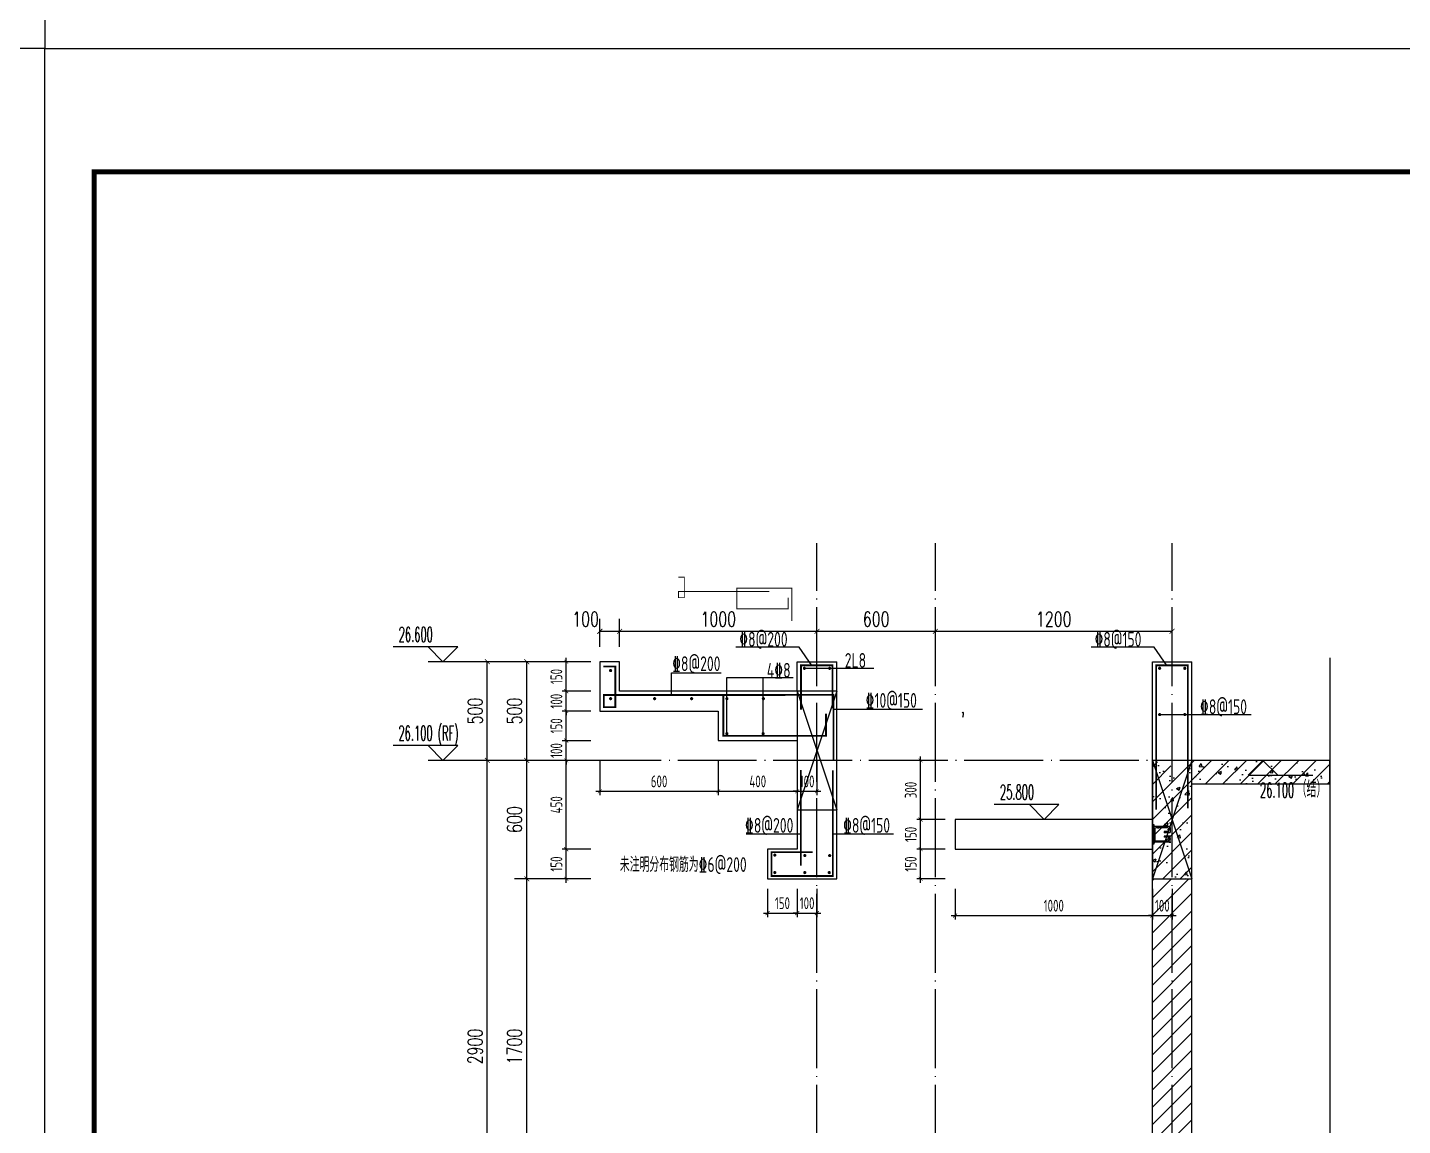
# Model space of a CAD drawing. Extents: x -668857 to 154266, y -275694 to 291306.
# Drawn here: x 22970 to 29937, y 161749 to 167313 of the extents above; entities that cross this region are included whole.
import ezdxf

# ---------------------------------------------------------------- set-up
doc = ezdxf.new("R2010")
doc.units = 0
doc.header["$LTSCALE"] = 1000
doc.linetypes.add('DOTE', pattern=[2.42, 2, -0.2, 0.02, -0.2])
doc.layers.get('0').update_dxf_attribs({"linetype": 'CONTINUOUS'})
doc.layers.get('DEFPOINTS').update_dxf_attribs({"linetype": 'CONTINUOUS'})
for name, color, linetype in [('DIM', 2, 'CONTINUOUS'), ('DIM_ELEV', 3, 'CONTINUOUS'), ('DIM_SYMB', 3, 'CONTINUOUS'), ('PUB_DIM', 3, 'CONTINUOUS'), ('PUB_TEXT', 2, 'CONTINUOUS'), ('REIN', 6, 'CONTINUOUS'), ('S-大样-砼线', 7, 'CONTINUOUS'), ('S-引出线', 40, 'CONTINUOUS'), ('TEXT', 2, 'CONTINUOUS'), ('WALL', 5, 'CONTINUOUS'), ('yichutu', 7, 'CONTINUOUS'), ('栏杆', 95, 'CONTINUOUS'), ('配箍校核', 34, 'CONTINUOUS')]:
    doc.layers.add(name, color=color, linetype=linetype)
for name, color, linetype, lineweight in [('DOTE', 19, 'DOTE', 9), ('PUB_HATCH', 8, 'CONTINUOUS', 9), ('图框', 9, 'CONTINUOUS', 18), ('立面-普通轮廓', 7, 'CONTINUOUS', 18)]:
    doc.layers.add(name, color=color, linetype=linetype, lineweight=lineweight)
doc.styles.add('_TCH_DIM', font='SIMPLEX.shx', dxfattribs={"width": 0.7, "bigfont": 'GBCBIG.shx'})
doc.styles.add('_TCH_DIM_T3', font='SIMPLEX', dxfattribs={"width": 0.705882, "bigfont": 'GBCBIG'})
doc.styles.add('DIM_FONT_T3', font='SIMPLEX', dxfattribs={"width": 0.705882, "bigfont": 'GBCBIG'})
doc.styles.add('TSSD_DIMENSION', font='Tssdeng.shx', dxfattribs={"width": 0.7, "bigfont": 'tssdchn.shx'})
doc.styles.add('TSSD_REIN', font='tssdeng.shx', dxfattribs={"width": 0.7, "height": 300, "bigfont": 'tssdchn.shx'})
doc.styles.add('w', font='tssdeng.shx', dxfattribs={"width": 0.8, "bigfont": 'tssdchn.shx'})
doc.dimstyles.new('_TCH_ARCH&&25', dxfattribs={"dimtxt": 74.375, "dimasz": 25, "dimexe": 62.5, "dimexo": 75, "dimgap": 25, "dimtad": 1, "dimdec": 0, "dimzin": 0, "dimdsep": 46, "dimtxsty": '_TCH_DIM_T3', "dimblk": 'ARCHTICK', "dimcen": 0.09, "dimclrt": 7, "dimazin": 0, "dimtfac": 1, "dimtdec": 0, "dimtix": 1, "dimtmove": 2, "dimatfit": 3, "dimldrblk": 'ARCHTICK', "dimfxl": 0, "dimtolj": 1, "dimtzin": 0, "dimarcsym": 0})
doc.dimstyles.new('TSSD_20_20', dxfattribs={"dimtxt": 60, "dimasz": 20, "dimexe": 20, "dimexo": 50, "dimgap": 20, "dimtad": 1, "dimdec": 0, "dimzin": 0, "dimdsep": 46, "dimtxsty": 'TSSD_DIMENSION', "dimblk": 'ARCHTICK', "dimblk1": 'ARCHTICK', "dimblk2": 'ARCHTICK', "dimcen": 0, "dimdle": 20, "dimclrt": 7, "dimadec": 0, "dimazin": 0, "dimtfac": 1, "dimtdec": 0, "dimtix": 1, "dimtmove": 2, "dimatfit": 3, "dimfxl": 0, "dimtolj": 1, "dimtzin": 0, "dimarcsym": 0})
pattern_1 = [(45, (-562273.49, 314642.066), (-44.194174, 44.194174), []), (50, (-562273.49, 314642.07), (179.315046, -15.688034), [18.75, -206.25]), (355, (-562273.49, 314642.07), (-34.687833, 188.048033), [15, -165]), (100.4514, (-562258.55, 314640.76), (144.627345, 172.359886), [15.93505, -175.28553]), (46.1842, (-562273.49, 314692.07), (266.81026, -41.37975), [28.125, -309.375]), (96.6356, (-562251.25, 314688.62), (233.66568, 243.52947), [23.90257, -262.92825]), (351.1842, (-562273.5, 314692.07), (233.66549, 243.52965), [22.5, -247.5]), (21, (-562248.49, 314679.57), (149.226763, -100.654723), [18.75, -206.25]), (326, (-562248.49, 314679.57), (60.828833, 181.28751), [15, -165]), (71.4514, (-562236.05, 314671.18), (210.055657, 80.632624), [15.93505, -175.28553]), (37.5, (-562273.49, 314642.066), (3.039964, 83.2234635), [0, -163, 0, -167.5, 0, -165.625]), (7.5, (-562273.49, 314642.07), (65.767384, 98.602928), [0, -95.5, 0, -159.25, 0, -63.125]), (327.5, (-562329.24, 314642.066), (133.455609, -5.638718), [0, -62.5, 0, -195, 0, -258.75]), (317.5, (-562354.24, 314642.07), (145.796542, 25.026246), [0, -81.25, 0, -129.5, 0, -183.75])]

# ---------------------------------------------------------------- blocks, each defined once
blk = doc.blocks.new('GFDDDDRG')
at = {"layer": '图框'}
blk.add_lwpolyline([(923310, -107437), (923310, -159999), (893610, -159999), (893610, -107437)], close=True, dxfattribs=at)
blk.add_lwpolyline([(923310, -107437), (923310, -159999), (893610, -159999), (893610, -107437)], close=True, dxfattribs=at)
at = {"layer": '图框', "const_width": 50}
blk.add_lwpolyline([(894110, -159499), (922810, -159499), (922810, -108687), (894110, -108687)], close=True, dxfattribs=at)
blk = doc.blocks.new('yct-1051-594-26275-14850-25-1002.0')
at = {"layer": 'yichutu', "color": 7}
blk.add_lwpolyline([(0, 0), (0, 14850), (26275, 14850), (26275, 0)], close=True, dxfattribs=at)
blk = doc.blocks.new('A$C657A2A31')
at = {"layer": '栏杆', "color": 5}
for p, q in [((0, 0), (6.4, 0)), ((0, -100.3), (0, 0)), ((6.4, 0), (6.4, -100.3)), ((84.4, -10), (12.4, -10)), ((12.4, -22.3), (12.4, -78)), ((77.4, -16.3), (18.4, -16.3)), ((59.6, -35.7), (59.6, -41.7)), ((80.4, -35.7), (59.6, -35.7)), ((87.4, -41.7), (59.6, -41.7)), ((59.6, -58.6), (59.6, -64.6)), ((87.4, -58.6), (59.6, -58.6)), ((80.4, -64.6), (59.6, -64.6)), ((83.4, -32.7), (83.4, -22.3)), ((83.4, -67.6), (83.4, -78)), ((90.4, -16), (90.4, -38.7)), ((90.4, -84.3), (90.4, -61.6)), ((6.4, -100.3), (0, -100.3)), ((84.4, -90.3), (12.4, -90.3)), ((77.4, -84), (18.4, -84))]:
    blk.add_line(p, q, dxfattribs=at)
for centre, radius, start, end in [((12.4, -16), 6, 90, 180), ((18.4, -22.3), 6, 90, 180), ((77.4, -22.3), 6, 0, 90), ((80.4, -32.7), 3, 270, 0), ((80.4, -67.6), 3, 0, 90), ((84.4, -16), 6, 0, 90), ((87.4, -38.7), 3, 270, 0), ((87.4, -61.6), 3, 0, 90), ((12.4, -84.3), 6, 180, 270), ((18.4, -78), 6, 180, 270), ((77.4, -78), 6, 270, 0), ((84.4, -84.3), 6, 270, 0)]:
    blk.add_arc(centre, radius, start, end, dxfattribs=at)
blk = doc.blocks.new('_ArchTick')
at = {"color": 0, "linetype": 'ByBlock', "const_width": 0.15}
blk.add_lwpolyline([(-0.5, -0.5), (0.5, 0.5)], dxfattribs=at)
blk = doc.blocks.new('*D2541')
at = {"layer": 'DEFPOINTS', "color": 0}
for p in [(27669.8, 162999), (28669.8, 162999), (28669.8, 162812.8)]:
    blk.add_point(p, dxfattribs=at)
at = {"layer": 'DIM', "color": 0, "lineweight": -2}
for p, q in [((27669.8, 162949), (27669.8, 162792.8)), ((28669.8, 162949), (28669.8, 162792.8)), ((27649.8, 162812.8), (28689.8, 162812.8))]:
    blk.add_line(p, q, dxfattribs=at)
at = {"layer": 'DIM', "color": 0, "lineweight": -2, "xscale": 20, "yscale": 20, "zscale": 20}
for p, rotation in [((27669.8, 162812.8), 180.0002551306389), ((28669.8, 162812.8), 0.0002551306388949796)]:
    blk.add_blockref('_ArchTick', p, dxfattribs=dict(at, rotation=rotation))
at = {"layer": 'DIM', "color": 7, "insert": (28169.8, 162862.8), "char_height": 60, "attachment_point": 5, "rotation": 0.00026, "style": 'TSSD_DIMENSION'}
blk.add_mtext('\\A1;1000', dxfattribs=at)
blk = doc.blocks.new('*D2542')
at = {"layer": 'DEFPOINTS', "color": 0}
for p in [(28669.8, 162999), (28769.8, 162999), (28769.8, 162812.8)]:
    blk.add_point(p, dxfattribs=at)
at = {"layer": 'DIM', "color": 0, "lineweight": -2}
for p, q in [((28669.8, 162949), (28669.8, 162792.8)), ((28769.8, 162949), (28769.8, 162792.8)), ((28669.8, 162812.8), (28649.8, 162812.8)), ((28669.8, 162812.8), (28769.8, 162812.8)), ((28769.8, 162812.8), (28789.8, 162812.8))]:
    blk.add_line(p, q, dxfattribs=at)
at = {"layer": 'DIM', "color": 0, "lineweight": -2, "xscale": 20, "yscale": 20, "zscale": 20}
for p, rotation in [((28669.8, 162812.8), 0.0002551306442111212), ((28769.8, 162812.8), 180.0002551306441)]:
    blk.add_blockref('_ArchTick', p, dxfattribs=dict(at, rotation=rotation))
at = {"layer": 'DIM', "color": 7, "insert": (28719.8, 162862.8), "char_height": 60, "attachment_point": 5, "rotation": 0.00026, "style": 'TSSD_DIMENSION'}
blk.add_mtext('\\A1;100', dxfattribs=at)
blk = doc.blocks.new('*D2543')
at = {"layer": 'DEFPOINTS', "color": 0}
for p in [(27495.2, 163599), (27669.8, 163599), (27669.8, 163299)]:
    blk.add_point(p, dxfattribs=at)
at = {"layer": 'DIM', "color": 0, "lineweight": -2}
for p, q in [((27619.8, 163599), (27475.2, 163599)), ((27495.2, 163279), (27495.2, 163619)), ((27619.8, 163299), (27475.2, 163299))]:
    blk.add_line(p, q, dxfattribs=at)
at = {"layer": 'DIM', "color": 0, "lineweight": -2, "xscale": 20, "yscale": 20, "zscale": 20}
for p, rotation in [((27495.2, 163599), 90), ((27495.2, 163299), 270)]:
    blk.add_blockref('_ArchTick', p, dxfattribs=dict(at, rotation=rotation))
at = {"layer": 'DIM', "color": 7, "insert": (27445.2, 163449), "char_height": 60, "attachment_point": 5, "rotation": 90, "style": 'TSSD_DIMENSION'}
blk.add_mtext('\\A1;300', dxfattribs=at)
blk = doc.blocks.new('*D2544')
at = {"layer": 'DEFPOINTS', "color": 0}
for p in [(27495.2, 163299), (27669.8, 163299), (27669.8, 163149)]:
    blk.add_point(p, dxfattribs=at)
at = {"layer": 'DIM', "color": 0, "lineweight": -2}
for p, q in [((27495.2, 163129), (27495.2, 163319)), ((27619.8, 163299), (27475.2, 163299)), ((27619.8, 163149), (27475.2, 163149))]:
    blk.add_line(p, q, dxfattribs=at)
at = {"layer": 'DIM', "color": 0, "lineweight": -2, "xscale": 20, "yscale": 20, "zscale": 20}
for p, rotation in [((27495.2, 163299), 90), ((27495.2, 163149), 270)]:
    blk.add_blockref('_ArchTick', p, dxfattribs=dict(at, rotation=rotation))
at = {"layer": 'DIM', "color": 7, "insert": (27445.2, 163224), "char_height": 60, "attachment_point": 5, "rotation": 90, "style": 'TSSD_DIMENSION'}
blk.add_mtext('\\A1;150', dxfattribs=at)
blk = doc.blocks.new('*D2545')
at = {"layer": 'DEFPOINTS', "color": 0}
for p in [(27495.2, 163149), (27669.8, 163149), (27669.8, 162999)]:
    blk.add_point(p, dxfattribs=at)
at = {"layer": 'DIM', "color": 0, "lineweight": -2}
for p, q in [((27619.8, 163149), (27475.2, 163149)), ((27495.2, 162979), (27495.2, 163169)), ((27619.8, 162999), (27475.2, 162999))]:
    blk.add_line(p, q, dxfattribs=at)
at = {"layer": 'DIM', "color": 0, "lineweight": -2, "xscale": 20, "yscale": 20, "zscale": 20}
for p, rotation in [((27495.2, 163149), 90), ((27495.2, 162999), 270)]:
    blk.add_blockref('_ArchTick', p, dxfattribs=dict(at, rotation=rotation))
at = {"layer": 'DIM', "color": 7, "insert": (27445.2, 163074), "char_height": 60, "attachment_point": 5, "rotation": 90, "style": 'TSSD_DIMENSION'}
blk.add_mtext('\\A1;150', dxfattribs=at)
blk = doc.blocks.new('*D2549')
at = {"layer": 'DEFPOINTS', "color": 0}
for p in [(26719.8, 162999), (26869.8, 162999), (26869.8, 162825.3)]:
    blk.add_point(p, dxfattribs=at)
at = {"layer": 'DIM', "color": 0, "lineweight": -2}
for p, q in [((26719.8, 162949), (26719.8, 162805.3)), ((26869.8, 162949), (26869.8, 162805.3)), ((26699.8, 162825.3), (26889.8, 162825.3))]:
    blk.add_line(p, q, dxfattribs=at)
at = {"layer": 'DIM', "color": 0, "lineweight": -2, "xscale": 20, "yscale": 20, "zscale": 20, "rotation": 180}
blk.add_blockref('_ArchTick', (26719.8, 162825.3), dxfattribs=at)
at = {"layer": 'DIM', "color": 0, "lineweight": -2, "xscale": 20, "yscale": 20, "zscale": 20}
blk.add_blockref('_ArchTick', (26869.8, 162825.3), dxfattribs=at)
at = {"layer": 'DIM', "color": 7, "insert": (26794.8, 162875.3), "char_height": 60, "attachment_point": 5, "style": 'TSSD_DIMENSION'}
blk.add_mtext('\\A1;150', dxfattribs=at)
blk = doc.blocks.new('*D2550')
at = {"layer": 'DEFPOINTS', "color": 0}
for p in [(26869.8, 162999), (26969.8, 162999), (26969.8, 162825.3)]:
    blk.add_point(p, dxfattribs=at)
at = {"layer": 'DIM', "color": 0, "lineweight": -2}
for p, q in [((26869.8, 162949), (26869.8, 162805.3)), ((26969.8, 162949), (26969.8, 162805.3)), ((26869.8, 162825.3), (26849.8, 162825.3)), ((26869.8, 162825.3), (26969.8, 162825.3)), ((26969.8, 162825.3), (26989.8, 162825.3))]:
    blk.add_line(p, q, dxfattribs=at)
at = {"layer": 'DIM', "color": 0, "lineweight": -2, "xscale": 20, "yscale": 20, "zscale": 20}
blk.add_blockref('_ArchTick', (26869.8, 162825.3), dxfattribs=at)
at = {"layer": 'DIM', "color": 0, "lineweight": -2, "xscale": 20, "yscale": 20, "zscale": 20, "rotation": 180}
blk.add_blockref('_ArchTick', (26969.8, 162825.3), dxfattribs=at)
at = {"layer": 'DIM', "color": 7, "insert": (26919.8, 162875.3), "char_height": 60, "attachment_point": 5, "style": 'TSSD_DIMENSION'}
blk.add_mtext('\\A1;100', dxfattribs=at)
blk = doc.blocks.new('*D2551')
at = {"layer": 'DEFPOINTS', "color": 0}
for p in [(25969.8, 164253.2), (25869.8, 164099), (25969.8, 164099)]:
    blk.add_point(p, dxfattribs=at)
at = {"layer": 'PUB_DIM', "color": 0, "lineweight": -2}
for p, q in [((25869.8, 164174), (25869.8, 164315.7)), ((25969.8, 164174), (25969.8, 164315.7)), ((25869.8, 164253.2), (25969.8, 164253.2))]:
    blk.add_line(p, q, dxfattribs=at)
at = {"layer": 'PUB_DIM', "color": 0, "lineweight": -2, "xscale": 25, "yscale": 25, "zscale": 25, "rotation": 180}
blk.add_blockref('_ArchTick', (25869.8, 164253.2), dxfattribs=at)
at = {"layer": 'PUB_DIM', "color": 0, "lineweight": -2, "xscale": 25, "yscale": 25, "zscale": 25}
blk.add_blockref('_ArchTick', (25969.8, 164253.2), dxfattribs=at)
at = {"layer": 'PUB_DIM', "color": 7, "insert": (25797.4, 164315.4), "char_height": 74.38, "attachment_point": 5, "style": '_TCH_DIM_T3'}
blk.add_mtext('\\A1;100', dxfattribs=at)
blk = doc.blocks.new('*D2552')
at = {"layer": 'DEFPOINTS', "color": 0}
for p in [(26969.8, 164253.2), (25969.8, 164099), (26969.8, 164099)]:
    blk.add_point(p, dxfattribs=at)
at = {"layer": 'PUB_DIM', "color": 0, "lineweight": -2}
for p, q in [((25969.8, 164174), (25969.8, 164315.7)), ((26969.8, 164174), (26969.8, 164315.7)), ((25969.8, 164253.2), (26969.8, 164253.2))]:
    blk.add_line(p, q, dxfattribs=at)
at = {"layer": 'PUB_DIM', "color": 0, "lineweight": -2, "xscale": 25, "yscale": 25, "zscale": 25, "rotation": 180}
blk.add_blockref('_ArchTick', (25969.8, 164253.2), dxfattribs=at)
at = {"layer": 'PUB_DIM', "color": 0, "lineweight": -2, "xscale": 25, "yscale": 25, "zscale": 25}
blk.add_blockref('_ArchTick', (26969.8, 164253.2), dxfattribs=at)
at = {"layer": 'PUB_DIM', "color": 7, "insert": (26469.8, 164315.4), "char_height": 74.38, "attachment_point": 5, "style": '_TCH_DIM_T3'}
blk.add_mtext('\\A1;1000', dxfattribs=at)
blk = doc.blocks.new('*D2553')
at = {"layer": 'DEFPOINTS', "color": 0}
for p in [(27569.8, 164253.2), (26969.8, 164099), (27569.8, 164099)]:
    blk.add_point(p, dxfattribs=at)
at = {"layer": 'PUB_DIM', "color": 0, "lineweight": -2}
for p, q in [((26969.8, 164174), (26969.8, 164315.7)), ((27569.8, 164174), (27569.8, 164315.7)), ((26969.8, 164253.2), (27569.8, 164253.2))]:
    blk.add_line(p, q, dxfattribs=at)
at = {"layer": 'PUB_DIM', "color": 0, "lineweight": -2, "xscale": 25, "yscale": 25, "zscale": 25, "rotation": 180}
blk.add_blockref('_ArchTick', (26969.8, 164253.2), dxfattribs=at)
at = {"layer": 'PUB_DIM', "color": 0, "lineweight": -2, "xscale": 25, "yscale": 25, "zscale": 25}
blk.add_blockref('_ArchTick', (27569.8, 164253.2), dxfattribs=at)
at = {"layer": 'PUB_DIM', "color": 7, "insert": (27269.8, 164315.4), "char_height": 74.38, "attachment_point": 5, "style": '_TCH_DIM_T3'}
blk.add_mtext('\\A1;600', dxfattribs=at)
blk = doc.blocks.new('*D2554')
at = {"layer": 'DEFPOINTS', "color": 0}
for p in [(28769.8, 164253.2), (27569.8, 164099), (28769.8, 164099)]:
    blk.add_point(p, dxfattribs=at)
at = {"layer": 'PUB_DIM', "color": 0, "lineweight": -2}
for p, q in [((27569.8, 164174), (27569.8, 164315.7)), ((28769.8, 164174), (28769.8, 164315.7)), ((27569.8, 164253.2), (28769.8, 164253.2))]:
    blk.add_line(p, q, dxfattribs=at)
at = {"layer": 'PUB_DIM', "color": 0, "lineweight": -2, "xscale": 25, "yscale": 25, "zscale": 25, "rotation": 180}
blk.add_blockref('_ArchTick', (27569.8, 164253.2), dxfattribs=at)
at = {"layer": 'PUB_DIM', "color": 0, "lineweight": -2, "xscale": 25, "yscale": 25, "zscale": 25}
blk.add_blockref('_ArchTick', (28769.8, 164253.2), dxfattribs=at)
at = {"layer": 'PUB_DIM', "color": 7, "insert": (28169.8, 164315.4), "char_height": 74.38, "attachment_point": 5, "style": '_TCH_DIM_T3'}
blk.add_mtext('\\A1;1200', dxfattribs=at)
blk = doc.blocks.new('*D2555')
at = {"layer": 'DEFPOINTS', "color": 0}
for p in [(25869.8, 163649), (26469.8, 163649), (26469.8, 163442.6)]:
    blk.add_point(p, dxfattribs=at)
at = {"layer": 'DIM', "color": 0, "lineweight": -2}
for p, q in [((25869.8, 163599), (25869.8, 163422.6)), ((26469.8, 163599), (26469.8, 163422.6)), ((25849.8, 163442.6), (26489.8, 163442.6))]:
    blk.add_line(p, q, dxfattribs=at)
at = {"layer": 'DIM', "color": 0, "lineweight": -2, "xscale": 20, "yscale": 20, "zscale": 20, "rotation": 180}
blk.add_blockref('_ArchTick', (25869.8, 163442.6), dxfattribs=at)
at = {"layer": 'DIM', "color": 0, "lineweight": -2, "xscale": 20, "yscale": 20, "zscale": 20}
blk.add_blockref('_ArchTick', (26469.8, 163442.6), dxfattribs=at)
at = {"layer": 'DIM', "color": 7, "insert": (26169.8, 163492.6), "char_height": 60, "attachment_point": 5, "style": 'TSSD_DIMENSION'}
blk.add_mtext('\\A1;600', dxfattribs=at)
blk = doc.blocks.new('*D2556')
at = {"layer": 'DEFPOINTS', "color": 0}
for p in [(26469.8, 163649), (26869.8, 163649), (26869.8, 163442.6)]:
    blk.add_point(p, dxfattribs=at)
at = {"layer": 'DIM', "color": 0, "lineweight": -2}
for p, q in [((26469.8, 163599), (26469.8, 163422.6)), ((26869.8, 163599), (26869.8, 163422.6)), ((26449.8, 163442.6), (26889.8, 163442.6))]:
    blk.add_line(p, q, dxfattribs=at)
at = {"layer": 'DIM', "color": 0, "lineweight": -2, "xscale": 20, "yscale": 20, "zscale": 20, "rotation": 180}
blk.add_blockref('_ArchTick', (26469.8, 163442.6), dxfattribs=at)
at = {"layer": 'DIM', "color": 0, "lineweight": -2, "xscale": 20, "yscale": 20, "zscale": 20}
blk.add_blockref('_ArchTick', (26869.8, 163442.6), dxfattribs=at)
at = {"layer": 'DIM', "color": 7, "insert": (26669.8, 163492.6), "char_height": 60, "attachment_point": 5, "style": 'TSSD_DIMENSION'}
blk.add_mtext('\\A1;400', dxfattribs=at)
blk = doc.blocks.new('*D2557')
at = {"layer": 'DEFPOINTS', "color": 0}
for p in [(26869.8, 163649), (26969.8, 163649), (26969.8, 163442.6)]:
    blk.add_point(p, dxfattribs=at)
at = {"layer": 'DIM', "color": 0, "lineweight": -2}
for p, q in [((26869.8, 163599), (26869.8, 163422.6)), ((26969.8, 163599), (26969.8, 163422.6)), ((26869.8, 163442.6), (26849.8, 163442.6)), ((26869.8, 163442.6), (26969.8, 163442.6)), ((26969.8, 163442.6), (26989.8, 163442.6))]:
    blk.add_line(p, q, dxfattribs=at)
at = {"layer": 'DIM', "color": 0, "lineweight": -2, "xscale": 20, "yscale": 20, "zscale": 20}
blk.add_blockref('_ArchTick', (26869.8, 163442.6), dxfattribs=at)
at = {"layer": 'DIM', "color": 0, "lineweight": -2, "xscale": 20, "yscale": 20, "zscale": 20, "rotation": 180}
blk.add_blockref('_ArchTick', (26969.8, 163442.6), dxfattribs=at)
at = {"layer": 'DIM', "color": 7, "insert": (26919.8, 163492.6), "char_height": 60, "attachment_point": 5, "style": 'TSSD_DIMENSION'}
blk.add_mtext('\\A1;100', dxfattribs=at)
blk = doc.blocks.new('*D3150')
at = {"layer": 'DEFPOINTS', "color": 0}
for p in [(25699.6, 163849), (25874.3, 163849), (25874.3, 163699)]:
    blk.add_point(p, dxfattribs=at)
at = {"layer": 'DIM', "color": 0, "lineweight": -2}
for p, q in [((25824.3, 163849), (25679.6, 163849)), ((25699.6, 163679), (25699.6, 163869)), ((25824.3, 163699), (25679.6, 163699))]:
    blk.add_line(p, q, dxfattribs=at)
at = {"layer": 'DIM', "color": 0, "lineweight": -2, "xscale": 20, "yscale": 20, "zscale": 20}
for p, rotation in [((25699.6, 163849), 90), ((25699.6, 163699), 270)]:
    blk.add_blockref('_ArchTick', p, dxfattribs=dict(at, rotation=rotation))
at = {"layer": 'DIM', "color": 7, "insert": (25649.6, 163774), "char_height": 60, "attachment_point": 5, "rotation": 90, "style": 'TSSD_DIMENSION'}
blk.add_mtext('\\A1;150', dxfattribs=at)
blk = doc.blocks.new('*D3151')
at = {"layer": 'DEFPOINTS', "color": 0}
for p in [(25699.6, 163699), (25874.3, 163699), (25874.3, 163599)]:
    blk.add_point(p, dxfattribs=at)
at = {"layer": 'DIM', "color": 0, "lineweight": -2}
for p, q in [((25824.3, 163699), (25679.6, 163699)), ((25699.6, 163699), (25699.6, 163719)), ((25699.6, 163599), (25699.6, 163699)), ((25824.3, 163599), (25679.6, 163599)), ((25699.6, 163599), (25699.6, 163579))]:
    blk.add_line(p, q, dxfattribs=at)
at = {"layer": 'DIM', "color": 0, "lineweight": -2, "xscale": 20, "yscale": 20, "zscale": 20}
for p, rotation in [((25699.6, 163699), 270), ((25699.6, 163599), 90)]:
    blk.add_blockref('_ArchTick', p, dxfattribs=dict(at, rotation=rotation))
at = {"layer": 'DIM', "color": 7, "insert": (25649.6, 163649), "char_height": 60, "attachment_point": 5, "rotation": 90, "style": 'TSSD_DIMENSION'}
blk.add_mtext('\\A1;100', dxfattribs=at)
blk = doc.blocks.new('*D3152')
at = {"layer": 'DEFPOINTS', "color": 0}
for p in [(25699.6, 163599), (25874.3, 163599), (25874.3, 163149)]:
    blk.add_point(p, dxfattribs=at)
at = {"layer": 'DIM', "color": 0, "lineweight": -2}
for p, q in [((25824.3, 163599), (25679.6, 163599)), ((25699.6, 163129), (25699.6, 163619)), ((25824.3, 163149), (25679.6, 163149))]:
    blk.add_line(p, q, dxfattribs=at)
at = {"layer": 'DIM', "color": 0, "lineweight": -2, "xscale": 20, "yscale": 20, "zscale": 20}
for p, rotation in [((25699.6, 163599), 90), ((25699.6, 163149), 270)]:
    blk.add_blockref('_ArchTick', p, dxfattribs=dict(at, rotation=rotation))
at = {"layer": 'DIM', "color": 7, "insert": (25649.6, 163374), "char_height": 60, "attachment_point": 5, "rotation": 90, "style": 'TSSD_DIMENSION'}
blk.add_mtext('\\A1;450', dxfattribs=at)
blk = doc.blocks.new('*D3153')
at = {"layer": 'DEFPOINTS', "color": 0}
for p in [(25699.6, 163149), (25874.3, 163149), (25874.3, 162999)]:
    blk.add_point(p, dxfattribs=at)
at = {"layer": 'DIM', "color": 0, "lineweight": -2}
for p, q in [((25824.3, 163149), (25679.6, 163149)), ((25699.6, 162979), (25699.6, 163169)), ((25824.3, 162999), (25679.6, 162999))]:
    blk.add_line(p, q, dxfattribs=at)
at = {"layer": 'DIM', "color": 0, "lineweight": -2, "xscale": 20, "yscale": 20, "zscale": 20}
for p, rotation in [((25699.6, 163149), 90), ((25699.6, 162999), 270)]:
    blk.add_blockref('_ArchTick', p, dxfattribs=dict(at, rotation=rotation))
at = {"layer": 'DIM', "color": 7, "insert": (25649.6, 163074), "char_height": 60, "attachment_point": 5, "rotation": 90, "style": 'TSSD_DIMENSION'}
blk.add_mtext('\\A1;150', dxfattribs=at)
blk = doc.blocks.new('*D3175')
at = {"layer": 'DEFPOINTS', "color": 0}
for p in [(25499.6, 162999), (25799.6, 162999), (25799.6, 161299)]:
    blk.add_point(p, dxfattribs=at)
at = {"layer": 'PUB_DIM', "color": 0, "lineweight": -2}
for p, q in [((25724.6, 162999), (25437.1, 162999)), ((25499.6, 161299), (25499.6, 162999)), ((25724.6, 161299), (25437.1, 161299))]:
    blk.add_line(p, q, dxfattribs=at)
at = {"layer": 'PUB_DIM', "color": 0, "lineweight": -2, "xscale": 25, "yscale": 25, "zscale": 25}
for p, rotation in [((25499.6, 162999), 90), ((25499.6, 161299), 270)]:
    blk.add_blockref('_ArchTick', p, dxfattribs=dict(at, rotation=rotation))
at = {"layer": 'PUB_DIM', "color": 7, "insert": (25437.5, 162149), "char_height": 74.38, "attachment_point": 5, "rotation": 90, "style": '_TCH_DIM_T3'}
blk.add_mtext('\\A1;1700', dxfattribs=at)
blk = doc.blocks.new('*D3176')
at = {"layer": 'DEFPOINTS', "color": 0}
for p in [(25499.6, 163599), (25799.6, 163599), (25799.6, 162999)]:
    blk.add_point(p, dxfattribs=at)
at = {"layer": 'PUB_DIM', "color": 0, "lineweight": -2}
for p, q in [((25724.6, 163599), (25437.1, 163599)), ((25499.6, 162999), (25499.6, 163599)), ((25724.6, 162999), (25437.1, 162999))]:
    blk.add_line(p, q, dxfattribs=at)
at = {"layer": 'PUB_DIM', "color": 0, "lineweight": -2, "xscale": 25, "yscale": 25, "zscale": 25}
for p, rotation in [((25499.6, 163599), 90), ((25499.6, 162999), 270)]:
    blk.add_blockref('_ArchTick', p, dxfattribs=dict(at, rotation=rotation))
at = {"layer": 'PUB_DIM', "color": 7, "insert": (25437.5, 163299), "char_height": 74.38, "attachment_point": 5, "rotation": 90, "style": '_TCH_DIM_T3'}
blk.add_mtext('\\A1;600', dxfattribs=at)
blk = doc.blocks.new('*D3177')
at = {"layer": 'DEFPOINTS', "color": 0}
for p in [(25499.6, 164099), (25799.6, 164099), (25799.6, 163599)]:
    blk.add_point(p, dxfattribs=at)
at = {"layer": 'PUB_DIM', "color": 0, "lineweight": -2}
for p, q in [((25724.6, 164099), (25437.1, 164099)), ((25499.6, 163599), (25499.6, 164099)), ((25724.6, 163599), (25437.1, 163599))]:
    blk.add_line(p, q, dxfattribs=at)
at = {"layer": 'PUB_DIM', "color": 0, "lineweight": -2, "xscale": 25, "yscale": 25, "zscale": 25}
for p, rotation in [((25499.6, 164099), 90), ((25499.6, 163599), 270)]:
    blk.add_blockref('_ArchTick', p, dxfattribs=dict(at, rotation=rotation))
at = {"layer": 'PUB_DIM', "color": 7, "insert": (25437.5, 163849), "char_height": 74.38, "attachment_point": 5, "rotation": 90, "style": '_TCH_DIM_T3'}
blk.add_mtext('\\A1;500', dxfattribs=at)
blk = doc.blocks.new('*D3184')
at = {"layer": 'DEFPOINTS', "color": 0}
for p in [(25299.6, 163599), (25799.6, 163599), (25799.6, 160699)]:
    blk.add_point(p, dxfattribs=at)
at = {"layer": 'PUB_DIM', "color": 0, "lineweight": -2}
for p, q in [((25724.6, 163599), (25237.1, 163599)), ((25299.6, 160699), (25299.6, 163599)), ((25724.6, 160699), (25237.1, 160699))]:
    blk.add_line(p, q, dxfattribs=at)
at = {"layer": 'PUB_DIM', "color": 0, "lineweight": -2, "xscale": 25, "yscale": 25, "zscale": 25}
for p, rotation in [((25299.6, 163599), 90), ((25299.6, 160699), 270)]:
    blk.add_blockref('_ArchTick', p, dxfattribs=dict(at, rotation=rotation))
at = {"layer": 'PUB_DIM', "color": 7, "insert": (25237.5, 162149), "char_height": 74.38, "attachment_point": 5, "rotation": 90, "style": '_TCH_DIM_T3'}
blk.add_mtext('\\A1;2900', dxfattribs=at)
blk = doc.blocks.new('*D3185')
at = {"layer": 'DEFPOINTS', "color": 0}
for p in [(25299.6, 164099), (25799.6, 164099), (25799.6, 163599)]:
    blk.add_point(p, dxfattribs=at)
at = {"layer": 'PUB_DIM', "color": 0, "lineweight": -2}
for p, q in [((25724.6, 164099), (25237.1, 164099)), ((25299.6, 163599), (25299.6, 164099)), ((25724.6, 163599), (25237.1, 163599))]:
    blk.add_line(p, q, dxfattribs=at)
at = {"layer": 'PUB_DIM', "color": 0, "lineweight": -2, "xscale": 25, "yscale": 25, "zscale": 25}
for p, rotation in [((25299.6, 164099), 90), ((25299.6, 163599), 270)]:
    blk.add_blockref('_ArchTick', p, dxfattribs=dict(at, rotation=rotation))
at = {"layer": 'PUB_DIM', "color": 7, "insert": (25237.5, 163849), "char_height": 74.38, "attachment_point": 5, "rotation": 90, "style": '_TCH_DIM_T3'}
blk.add_mtext('\\A1;500', dxfattribs=at)
blk = doc.blocks.new('A$C554E5645')
at = {"layer": 'REIN'}
for points in [[(382.1, 1518.4, 4.5, 4.5, 0), (412.4, 1518.4, 4.5, 4.5, 0), (412.4, 1415.2, 4.5, 4.5, 0), (383.2, 1415.2, 4.5, 4.5, 0), (383.2, 1446.3, 4.5, 4.5, 0), (843.2, 1446.3, 4.5, 4.5, 0)], [(2.2, 1065.9, 9, 9, 0), (62.7, 1065.9, 9, 9, 0), (62.7, 859.6, 9, 9, 0), (4.5, 859.6, 9, 9, 0), (4.5, 921.8, 9, 9, 0), (924.4, 921.8, 9, 9, 0)], [(1063.2, 125, 9, 9, 0), (854.1, 125, 9, 9, 0), (854.1, 4.5, 9, 9, 0), (1164.3, 4.5, 9, 9, 0), (1164.3, 539.4, 9, 9, 0)], [(1002.3, 542.3, 9, 9, 0), (1002.3, 57.2, 9, 9, 0)]]:
    blk.add_lwpolyline(points, format="xyseb", dxfattribs=at)
for points, const_width in [([(957.2, 1296.4), (957.2, 1462.6), (678, 1462.6), (678, 1358.4), (938.1, 1358.4), (938.1, 1414.8)], 4.5), ([(1168.1, 590.4), (1168.1, 922.8), (609.8, 922.8), (609.8, 714.5), (1130.1, 714.5), (1130.1, 827.2)], 9)]:
    blk.add_lwpolyline(points, dxfattribs=dict(at, const_width=const_width))
at = {"layer": 'REIN', "const_width": 8}
for points in [[(34.7, 1045.7, 1), (42.7, 1045.7, 1)], [(34.7, 903.2, 1), (42.7, 903.2, 1)], [(257.7, 903.2, 1), (265.7, 903.2, 1)], [(445.1, 903.2, 1), (453.1, 903.2, 1)], [(624.1, 903.2, 1), (632.1, 903.2, 1)], [(808.9, 903.2, 1), (816.9, 903.2, 1)], [(623.7, 725.8, 1), (631.7, 725.8, 1)], [(807.7, 725.8, 1), (815.7, 725.8, 1)], [(866.8, 110.6, 1), (874.8, 110.6, 1)], [(1018.7, 108, 1), (1026.7, 108, 1)], [(1144.8, 108, 1), (1152.8, 108, 1)], [(866.8, 21.8, 1), (874.8, 21.8, 1)], [(1018.7, 21.8, 1), (1026.7, 21.8, 1)], [(1142.4, 21.8, 1), (1150.4, 21.8, 1)]]:
    blk.add_lwpolyline(points, format="xyb", close=True, dxfattribs=at)
at = {"layer": 'S-大样-砼线'}
for p, q in [((984.3, 940.4), (1184.3, 340.3)), ((1184.3, 940.4), (984.3, 340.3))]:
    blk.add_line(p, q, dxfattribs=at)
blk.add_lwpolyline([(1184.3, 940.4), (984.3, 940.4), (984.3, 340.3), (1184.3, 340.3)], close=True, dxfattribs=at)
at = {"layer": 'S-引出线'}
for p, q in [((347.1, 921.8), (347.1, 1033.5)), ((347.1, 1033.5), (598.5, 1033.5)), ((627.7, 725.8), (627.7, 1010.5)), ((627.7, 1010.5), (963.3, 1010.5)), ((811.7, 725.8), (811.7, 1010.5)), ((726.4, 218.4), (1002.3, 218.4)), ((1164.3, 218.4), (1472, 218.4))]:
    blk.add_line(p, q, dxfattribs=at)
blk.add_lwpolyline([(1168.1, 849.5), (1619.3, 849.5)], dxfattribs=at)
at = {"layer": 'TEXT', "style": 'TSSD_REIN', "width": 0.7}
for s, p in [('%%1328@200', (350.3, 1042.7)), ('4%%1328', (830.4, 1009.4)), ('%%13210@150', (1331, 856.9)), ('%%1328@200', (719.6, 223.6)), ('%%1328@150', (1216.5, 223.6)), ('未注明分布钢筋为%%1326@200', (85.6, 25))]:
    blk.add_text(s, height=75, rotation=0, dxfattribs=at).set_placement(p)
blk = doc.blocks.new('*D3426')
at = {"layer": 'DEFPOINTS', "color": 0}
for p in [(25699.6, 164099), (25874.3, 164099), (25874.3, 163949)]:
    blk.add_point(p, dxfattribs=at)
at = {"layer": 'DIM', "color": 0, "lineweight": -2}
for p, q in [((25824.3, 164099), (25679.6, 164099)), ((25699.6, 163929), (25699.6, 164119)), ((25824.3, 163949), (25679.6, 163949))]:
    blk.add_line(p, q, dxfattribs=at)
at = {"layer": 'DIM', "color": 0, "lineweight": -2, "xscale": 20, "yscale": 20, "zscale": 20}
for p, rotation in [((25699.6, 164099), 90), ((25699.6, 163949), 270)]:
    blk.add_blockref('_ArchTick', p, dxfattribs=dict(at, rotation=rotation))
at = {"layer": 'DIM', "color": 7, "insert": (25649.6, 164024), "char_height": 60, "attachment_point": 5, "rotation": 90, "style": 'TSSD_DIMENSION'}
blk.add_mtext('\\A1;150', dxfattribs=at)
blk = doc.blocks.new('*D3427')
at = {"layer": 'DEFPOINTS', "color": 0}
for p in [(25699.6, 163949), (25874.3, 163949), (25874.3, 163849)]:
    blk.add_point(p, dxfattribs=at)
at = {"layer": 'DIM', "color": 0, "lineweight": -2}
for p, q in [((25824.3, 163949), (25679.6, 163949)), ((25699.6, 163949), (25699.6, 163969)), ((25699.6, 163849), (25699.6, 163949)), ((25824.3, 163849), (25679.6, 163849)), ((25699.6, 163849), (25699.6, 163829))]:
    blk.add_line(p, q, dxfattribs=at)
at = {"layer": 'DIM', "color": 0, "lineweight": -2, "xscale": 20, "yscale": 20, "zscale": 20}
for p, rotation in [((25699.6, 163949), 270), ((25699.6, 163849), 90)]:
    blk.add_blockref('_ArchTick', p, dxfattribs=dict(at, rotation=rotation))
at = {"layer": 'DIM', "color": 7, "insert": (25649.6, 163899), "char_height": 60, "attachment_point": 5, "rotation": 90, "style": 'TSSD_DIMENSION'}
blk.add_mtext('\\A1;100', dxfattribs=at)
blk = doc.blocks.new('20210901.10180835')
at = {"layer": 'REIN', "const_width": 9}
blk.add_lwpolyline([(206279.2, -26244.2), (206279.2, -26020.2), (206439.1, -26020.2), (206439.1, -26238.3)], dxfattribs=at)
at = {"layer": 'REIN', "const_width": 8}
for points in [[(206292.7, -26035.3, 1), (206300.7, -26035.3, 1)], [(206420.2, -26035.3, 1), (206428.2, -26035.3, 1)]]:
    blk.add_lwpolyline(points, format="xyb", close=True, dxfattribs=at)
at = {"layer": 'S-引出线'}
for p, q in [((206269.7, -25928), (205949.6, -25928)), ((206333.9, -26020.2), (206269.7, -25928)), ((206296.7, -26035.3), (206648.4, -26035.3))]:
    blk.add_line(p, q, dxfattribs=at)
at = {"layer": 'TEXT', "color": 1, "style": 'w', "width": 0.7}
blk.add_text('%%1328@200', height=75, rotation=0, dxfattribs=at).set_placement((205966.5, -25925.8))
at = {"layer": 'TEXT', "style": 'w', "width": 0.7}
blk.add_text('2L8', height=75, rotation=0, dxfattribs=at).set_placement((206501.2, -26032.9))
blk = doc.blocks.new('20210901.12335537')
at = {"layer": 'REIN', "const_width": 9}
blk.add_lwpolyline([(206279.2, -26244.2), (206279.2, -25513.5), (206439.1, -25513.5), (206439.1, -26238.3)], dxfattribs=at)
at = {"layer": 'REIN', "const_width": 8}
for points in [[(206292.7, -25528.5, 1), (206300.7, -25528.5, 1)], [(206420.2, -25528.5, 1), (206428.2, -25528.5, 1)], [(206292.7, -25763, 1), (206300.7, -25763, 1)], [(206420.2, -25763, 1), (206428.2, -25763, 1)]]:
    blk.add_lwpolyline(points, format="xyb", close=True, dxfattribs=at)
at = {"layer": 'S-引出线'}
for p, q in [((206269.7, -25421.2), (205949.6, -25421.2)), ((206333.9, -25513.5), (206269.7, -25421.2)), ((206296.7, -25763), (206760.6, -25763))]:
    blk.add_line(p, q, dxfattribs=at)
at = {"layer": 'TEXT', "color": 1, "style": 'w', "width": 0.7}
for p in [(205966.5, -25419), (206501.2, -25760.7)]:
    blk.add_text('%%1328@150', height=75, rotation=0, dxfattribs=at).set_placement(p)
blk = doc.blocks.new('20210901.12340986')
at = {"layer": 'S-大样-砼线'}
for p, q in [((205949.6, -25644.2), (206149.6, -26244.2)), ((206149.6, -25644.2), (205949.6, -26244.2))]:
    blk.add_line(p, q, dxfattribs=at)
blk.add_lwpolyline([(206149.6, -25644.2), (205949.6, -25644.2), (205949.6, -26244.2), (206149.6, -26244.2)], close=True, dxfattribs=at)

msp = doc.modelspace()

# ---------------------------------------------------------------- hatches: boundary and pattern name
at = {"layer": 'PUB_HATCH'}
h = msp.add_hatch(dxfattribs=at)
h.set_pattern_fill('钢筋混凝土', color=256, scale=25, style=0)
h.set_pattern_definition(pattern_1)
h.paths.add_polyline_path([(28869.84, 162999.03), (28869.84, 163479.03), (28803.18, 163559.03), (28669.84, 163599.03), (28669.84, 162999.03)])
h = msp.add_hatch(dxfattribs=at)
h.set_pattern_fill('钢筋混凝土', color=256, scale=25, style=0)
h.set_pattern_definition(pattern_1)
h.paths.add_polyline_path([(29568.37, 163599.03), (28869.84, 163599.03), (28803.18, 163559.03), (28869.84, 163479.03), (29568.37, 163479.03)])
h = msp.add_hatch(dxfattribs=at)
h.set_pattern_fill('普通砖', color=256, scale=25, style=0)
h.set_pattern_definition([(45, (-562273.49, 314686.944), (-44.1941915, 44.1941915), [])])
h.paths.add_polyline_path([(28869.84, 160864.03), (28869.84, 162999.03), (28669.84, 162999.03), (28669.84, 160864.03)])

# ---------------------------------------------------------------- linework, layer by layer
at = {"layer": 'DIM_ELEV'}
for p, q in [((25149.65, 164174.03), (24821.65, 164174.03)), ((25074.65, 164099.03), (24999.65, 164174.03)), ((25074.65, 164099.03), (25149.65, 164174.03)), ((25499.65, 164099.03), (24999.65, 164099.03)), ((25149.65, 163674.03), (24821.65, 163674.03)), ((25074.65, 163599.03), (24999.65, 163674.03)), ((25074.65, 163599.03), (25149.65, 163674.03)), ((25499.65, 163599.03), (24999.65, 163599.03)), ((28196.32, 163374.92), (27868.32, 163374.92)), ((28121.32, 163299.92), (28046.32, 163374.92)), ((28121.32, 163299.92), (28196.32, 163374.92))]:
    msp.add_line(p, q, dxfattribs=at)
at = {"layer": 'DIM_ELEV', "color": 3}
for p, q in [((29229.44, 163599.03), (29154.44, 163524.03)), ((29229.44, 163599.03), (29304.44, 163524.03)), ((29154.44, 163524.03), (29482.44, 163524.03))]:
    msp.add_line(p, q, dxfattribs=at)
at = {"layer": 'DIM_SYMB'}
msp.add_lwpolyline([(29568.37, 164119.03), (29568.37, 154487.16), (29620.87, 154468.05), (29515.87, 154449.54), (29568.37, 154430.91), (29568.37, 144799.03)], dxfattribs=at)
at = {"layer": 'DOTE', "color": 1, "linetype": 'DOTE', "ltscale": 0.2}
for p, q in [((26969.84, 145099.03), (26969.84, 164699.03)), ((27569.84, 145099.03), (27569.84, 164699.03)), ((28769.84, 145099.03), (28769.84, 164699.03)), ((29568.37, 163599.03), (25799.65, 163599.03))]:
    msp.add_line(p, q, dxfattribs=at)
at = {"layer": 'WALL'}
for p, q in [((25969.84, 164099.03), (25869.84, 164099.03)), ((25869.84, 164099.03), (25869.84, 163849.03)), ((25969.84, 163949.03), (25969.84, 164099.03)), ((26869.84, 163949.03), (26869.84, 164099.03)), ((26869.84, 164099.03), (27069.84, 164099.03)), ((27069.84, 163949.03), (27069.84, 164099.03)), ((28669.84, 163599.03), (28669.84, 164099.03)), ((28669.84, 164099.03), (28869.84, 164099.03)), ((28869.84, 163599.03), (28869.84, 164099.03)), ((27069.84, 163949.03), (25969.84, 163949.03)), ((27069.84, 162999.03), (27069.84, 163949.03)), ((25869.84, 163849.03), (26469.84, 163849.03)), ((26469.84, 163849.03), (26469.84, 163699.03)), ((26469.84, 163699.03), (26869.84, 163699.03)), ((26869.84, 163699.03), (26869.84, 163149.03)), ((28669.84, 162999.03), (28669.84, 163599.03)), ((29568.37, 163599.03), (28869.84, 163599.03)), ((29568.37, 163479.03), (29568.37, 163599.03)), ((29568.37, 163479.03), (28869.84, 163479.03)), ((28869.84, 162999.03), (28869.84, 163479.03)), ((26869.84, 163149.03), (26719.84, 163149.03)), ((26719.84, 163149.03), (26719.84, 162999.03)), ((26719.84, 162999.03), (27069.84, 162999.03)), ((28669.84, 162999.03), (28869.84, 162999.03)), ((28669.84, 160864.03), (28669.84, 162999.03)), ((28869.84, 160864.03), (28869.84, 162999.03))]:
    msp.add_line(p, q, dxfattribs=at)
at = {"layer": '图框', "color": 2}
msp.add_lwpolyline([(23057.01, 167207.06), (15307.01, 167207.06), (15307.01, 171707.06), (23057.01, 171707.06)], close=True, dxfattribs=at)
at = {"layer": '立面-普通轮廓', "color": 4}
msp.add_lwpolyline([(28669.84, 163299.03), (27669.85, 163299.04), (27669.85, 163149.03), (28669.84, 163149.03)], dxfattribs=at)

# ---------------------------------------------------------------- block references
at = {"xscale": 0.5, "yscale": 0.5, "zscale": 0.5}
msp.add_blockref('GFDDDDRG', (-423747.88, 220925.54), dxfattribs=at)
msp.add_blockref('A$C657A2A31', (28669.84, 163274.18))
at = {"layer": 'PUB_DIM'}
for name, p in [('20210901.12335537', (-177590.4, 189594.15)), ('20210901.12340986', (-177279.73, 189243.2))]:
    msp.add_blockref(name, p, dxfattribs=at)
at = {"layer": 'TEXT'}
msp.add_blockref('A$C554E5645', (25885.58, 163008.68), dxfattribs=at)
at = {"layer": 'yichutu', "rotation": 270}
msp.add_blockref('yct-1051-594-26275-14850-25-1002.0', (23057.01, 167207.06), dxfattribs=at)
at = {"layer": '配箍校核'}
msp.add_blockref('20210901.10180835', (-179390.4, 190100.89), dxfattribs=at)

# ---------------------------------------------------------------- texts
at = {"layer": 'DIM_ELEV', "color": 7, "style": '_TCH_DIM'}
for s, height, width, p in [('26.100', 74.375, 0.494118, (29214.88, 163411.51)), ('（结）', 84.397, 0.7, (29400.38, 163411.51))]:
    msp.add_text(s, height=height, dxfattribs=dict(at, width=width)).set_placement(p)
at = {"layer": 'PUB_TEXT'}
for s, height, style, width, p in [('26.600', 74.375, '_TCH_DIM', 0.494118, (24850.55, 164200.28)), (',', 74.38, 'DIM_FONT_T3', 0.49827, (27701.08, 163838.38)), ('26.100', 74.375, '_TCH_DIM', 0.494118, (24849.15, 163700.28)), ('(RF)', 74.375, '_TCH_DIM', 0.494118, (25047.9, 163699.06)), ('25.800', 74.375, '_TCH_DIM', 0.494118, (27897.22, 163401.17))]:
    msp.add_text(s, height=height, dxfattribs=dict(at, style=style, width=width)).set_placement(p)

# ---------------------------------------------------------------- dimensions: what is measured, and where the dimension line sits
at = {"layer": 'DIM'}
for p1, p2, distance, picture, middle in [((25874.26, 163949.03), (25874.26, 164099.03), 174.61, '*D3426', (25649.65, 164024.03)), ((25874.26, 163849.03), (25874.26, 163949.03), 174.61, '*D3427', (25649.65, 163899.03)), ((25874.26, 163699.03), (25874.26, 163849.03), 174.61, '*D3150', (25649.65, 163774.03)), ((25874.26, 163599.03), (25874.26, 163699.03), 174.61, '*D3151', (25649.65, 163649.03)), ((25874.26, 163149.03), (25874.26, 163599.03), 174.61, '*D3152', (25649.65, 163374.03)), ((25869.84, 163649.03), (26469.84, 163649.03), -206.45, '*D2555', (26169.84, 163492.58)), ((26469.84, 163649.03), (26869.84, 163649.03), -206.45, '*D2556', (26669.84, 163492.58)), ((26869.84, 163649.03), (26969.84, 163649.03), -206.45, '*D2557', (26919.84, 163492.58)), ((27669.85, 163299.04), (27669.85, 163599.03), 174.61, '*D2543', (27445.24, 163449.04)), ((27669.85, 163149.04), (27669.85, 163299.04), 174.61, '*D2544', (27445.24, 163224.04)), ((25874.26, 162999.03), (25874.26, 163149.03), 174.61, '*D3153', (25649.65, 163074.03)), ((27669.85, 162999.03), (27669.85, 163149.04), 174.61, '*D2545', (27445.24, 163074.04)), ((26719.84, 162999.03), (26869.84, 162999.03), -173.71, '*D2549', (26794.84, 162875.32)), ((26869.84, 162999.03), (26969.84, 162999.03), -173.71, '*D2550', (26919.84, 162875.32)), ((27669.85, 162999.03), (28669.84, 162999.03), -186.21, '*D2541', (28169.85, 162862.82)), ((28669.84, 162999.03), (28769.84, 162999.03), -186.21, '*D2542', (28719.84, 162862.82))]:
    dim = msp.add_aligned_dim(p1=p1, p2=p2, distance=distance, dimstyle='TSSD_20_20', dxfattribs=at)
    dim.commit()
    dim.dimension.update_dxf_attribs({"geometry": picture, "text_midpoint": middle})
at = {"layer": 'PUB_DIM'}
dim = msp.add_linear_dim(base=(25969.84, 164253.19), p1=(25869.84, 164099.03), p2=(25969.84, 164099.03), angle=360, dimstyle='_TCH_ARCH&&25', dxfattribs=at)
dim.commit()
dim.dimension.update_dxf_attribs({"geometry": '*D2551', "text_midpoint": (25797.43, 164315.38), "dimtype": 161})
for p1, p2, distance, picture, middle in [((25969.84, 164099.03), (26969.84, 164099.03), 154.16, '*D2552', (26469.84, 164315.38)), ((26969.84, 164099.03), (27569.84, 164099.03), 154.16, '*D2553', (27269.84, 164315.38)), ((27569.84, 164099.03), (28769.84, 164099.03), 154.16, '*D2554', (28169.84, 164315.38)), ((25799.65, 163599.03), (25799.65, 164099.03), 500, '*D3185', (25237.46, 163849.03)), ((25799.65, 163599.03), (25799.65, 164099.03), 300, '*D3177', (25437.46, 163849.03)), ((25799.65, 160699.03), (25799.65, 163599.03), 500, '*D3184', (25237.46, 162149.03)), ((25799.65, 162999.03), (25799.65, 163599.03), 300, '*D3176', (25437.46, 163299.03)), ((25799.65, 161299.03), (25799.65, 162999.03), 300, '*D3175', (25437.46, 162149.03))]:
    dim = msp.add_aligned_dim(p1=p1, p2=p2, distance=distance, dimstyle='_TCH_ARCH&&25', dxfattribs=at)
    dim.commit()
    dim.dimension.update_dxf_attribs({"geometry": picture, "text_midpoint": middle})

doc.saveas('drawing.dxf')
